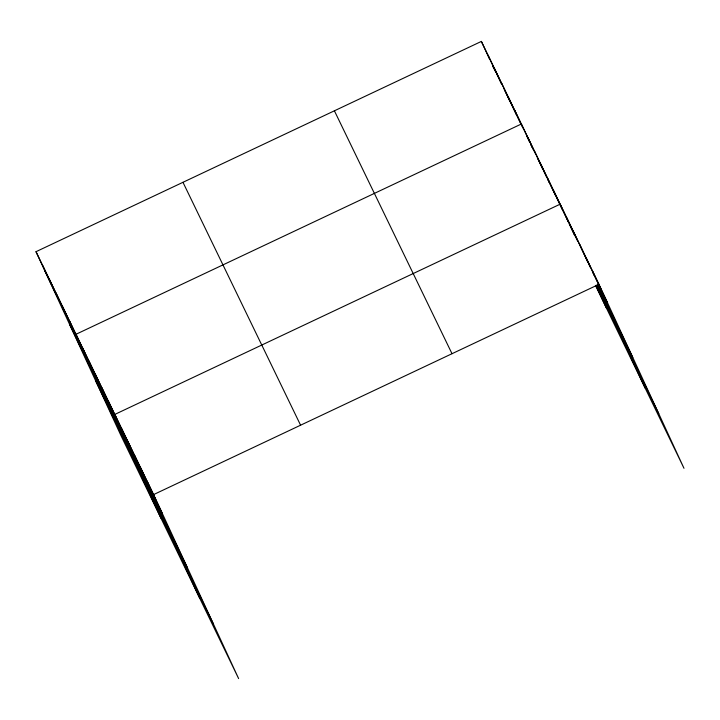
<?xml version="1.0" encoding="UTF-8"?>
<svg xmlns="http://www.w3.org/2000/svg" width="720" height="720" viewBox="0 0 720 720"><rect width="100%" height="100%" fill="white"/><g stroke="black" fill="none" stroke-linecap="round" stroke-linejoin="round"><path stroke-width="1.08" d="M36 251.694L153.612 494.586L238.626 678.582L121.014 435.681L36 251.694L481.374 41.418L598.986 284.319L684 468.306L595.431 285.381M153.612 494.586L598.986 284.319M492.822 65.907L496.152 72.792L488.043 55.188M496.629 73.773L501.867 84.591M504.243 89.505L521.379 124.902M526.617 135.711L529.956 142.596L521.361 124.002L75.987 334.278L161.001 518.265M533.646 150.228L530.415 143.55L532.206 147.474M537.345 157.869L542.889 169.317L534.303 150.723M543.348 170.271L546.588 176.949M547.506 178.857L555.822 196.038L547.236 177.444M556.29 196.992L568.764 222.75L560.169 204.165L114.795 414.432L199.818 598.419M575.694 237.069L577.539 240.885M588.627 263.79L590.481 267.606M592.785 272.376L607.572 302.913M597.681 284.967L632.799 357.489M596.862 285.858L658.782 413.73M334.404 110.808L452.007 353.709M182.97 182.304L300.582 425.196M44.586 270.279L162.198 513.18M69.813 324.864L187.425 567.765M95.796 381.096L213.408 623.997M592.515 270.963L601.11 289.548M586.044 257.598L594.639 276.192M579.582 244.242L588.168 262.836L573.111 230.877M566.64 217.521L575.235 236.115L569.223 223.704L574.614 235.422M597.231 284.364L645.192 388.152M553.707 190.8L562.293 209.394M540.765 164.088L549.36 182.673M527.832 137.367L535.068 153.018M596.016 285.579L606.375 307.998M514.701 110.241L522.837 127.854M508.032 96.48L516.627 115.065M501.372 82.71L509.958 101.304M494.703 68.949L501.939 84.609M481.374 41.418L489.51 59.031M492.669 65.862L494.019 68.787M147.141 481.23L155.736 499.824M140.67 467.874L149.265 486.459M134.208 454.509L142.794 473.103M127.737 441.153L136.323 459.738M121.266 427.788L129.861 446.382M108.333 401.076L116.919 419.661M101.862 387.711L110.448 406.305M95.391 374.355L103.986 392.949M88.929 360.999L97.515 379.584M82.458 347.634L91.044 366.228M69.327 320.508L77.913 339.102M62.658 306.747L71.253 325.341M55.998 292.986L64.584 311.571M49.329 279.216L57.915 297.81M42.669 265.455L51.255 284.049"/></g></svg>
